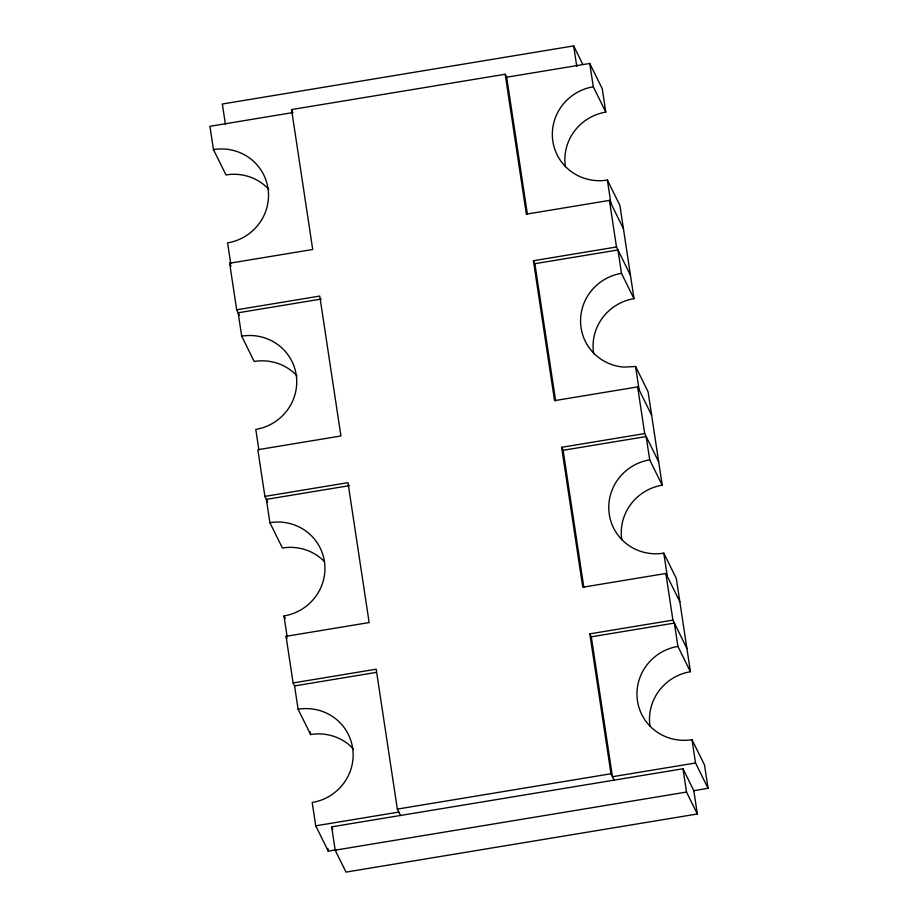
<?xml version="1.0" encoding="UTF-8"?>
<svg xmlns="http://www.w3.org/2000/svg" width="918" height="918" viewBox="0 0 918 918"><rect width="100%" height="100%" fill="white"/><g stroke="black" fill="none" stroke-linecap="round" stroke-linejoin="round"><path stroke-width="1.38" d="M582.689 64.168L573.658 45.9L222.34 104.009L225.449 124.584M239.403 315.322L236.683 309.814L229.638 263.225L312.717 249.489L291.557 109.575L505.198 74.243L506.667 77.215L527.402 214.284M293.026 112.547L209.947 126.294L213.469 149.611L225.989 174.936A48.218 47.059 -26.3 0 1 268.836 189.383M506.667 77.215L589.758 63.468L602.265 88.782L605.8 112.111A48.218 47.059 -26.3 0 0 565.373 166.594M623.425 228.697L609.437 200.399L526.358 214.146L505.198 74.243M236.683 309.814L319.762 296.066L340.922 435.97L257.832 449.717L264.9 496.397L267.62 501.905M651.631 415.188L637.643 386.891L554.564 400.638L533.404 260.735L616.483 246.988L630.471 275.274M321.231 299.038L238.152 312.786L241.686 336.149L254.194 361.474A48.218 47.059 -26.3 0 1 297.053 375.932M533.404 260.735L534.873 263.695L617.952 249.96L621.509 273.426L634.017 298.74L633.202 298.786A48.218 47.059 -26.3 0 0 593.705 353.923M264.9 496.397L347.979 482.661L369.139 622.565L286.049 636.312L293.106 682.946L294.575 685.918L298.098 709.235L310.617 734.549A48.218 47.059 -26.3 0 1 353.464 749.008M679.848 601.772L665.86 573.486L582.781 587.222L561.621 447.318L644.7 433.571L658.688 461.869M349.448 485.633L266.369 499.369L269.892 522.686L282.411 548.012A48.218 47.059 -26.3 0 1 324.306 561.472M561.621 447.318L563.09 450.29L646.169 436.543L649.703 459.861L662.211 485.186A48.218 47.059 -26.3 0 0 621.784 539.669M293.106 682.946L376.185 669.199L397.345 809.102L400.489 815.471M614.131 780.128L610.986 773.759L589.826 633.856L672.917 620.12L686.894 648.406M294.575 685.918L376.254 672.401M589.826 633.856L591.295 636.828L674.386 623.081L677.909 646.398L690.428 671.724A48.218 47.059 -26.3 0 0 650.001 726.218M397.345 809.102L610.986 773.759M298.098 709.235A48.218 47.059 -26.3 0 1 352.627 748.009A48.218 47.059 -26.3 0 1 312.2 802.504L315.735 825.821L398.814 812.074M693.813 790.673L697.336 813.991L346.017 872.1L335.173 850.171L331.65 826.854L682.981 768.745L693.813 790.673L708.053 788.31L695.534 762.996L612.455 776.731L591.295 636.828M315.735 825.821L328.242 851.135L336.011 849.85M335.173 850.171L686.503 792.062L697.336 813.991M621.509 273.426L620.683 273.461A48.218 47.059 -26.3 0 0 580.578 322.459A48.218 47.059 -26.3 0 0 623.873 367.108L635.577 366.5L648.097 391.814L662.211 485.186M589.758 63.468L593.28 86.785L605.8 112.111M593.28 86.785A48.218 47.059 -26.3 0 0 552.854 141.269A48.218 47.059 -26.3 0 0 607.383 180.054L619.902 205.38L634.017 298.74M649.703 459.861A48.218 47.059 -26.3 0 0 609.277 514.355A48.218 47.059 -26.3 0 0 663.806 553.129L676.314 578.455L690.428 671.724M677.909 646.398A48.218 47.059 -26.3 0 0 637.482 700.893A48.218 47.059 -26.3 0 0 692.011 739.678L704.531 764.992L708.053 788.31M291.557 109.575L292.544 111.56M229.638 263.225L231.107 266.197M269.892 522.686A48.218 47.059 -26.3 0 1 324.421 561.472A48.218 47.059 -26.3 0 1 283.995 615.955L285.246 618.491M286.049 636.312L287.036 638.285M331.65 826.854L332.855 829.298M607.383 180.054L610.906 203.371M635.577 366.5L639.112 389.863M663.806 553.129L667.329 576.447M692.011 739.678L695.534 762.996M609.437 200.399L616.483 246.988M637.643 386.891L644.7 433.571M665.86 573.486L672.917 620.12M573.658 45.9L576.779 66.475M682.981 768.745L686.503 792.062M534.873 263.695L555.608 400.776M563.09 450.29L583.825 587.371M310.204 731.807L310.617 734.549M327.829 848.393L328.242 851.135M230.693 263.455L227.572 242.88A48.218 47.059 -26.3 0 0 267.999 188.397A48.218 47.059 -26.3 0 0 213.469 149.611M258.887 449.946L255.789 429.417A48.218 47.059 -26.3 0 0 296.216 374.934A48.218 47.059 -26.3 0 0 241.686 336.149M283.995 615.955L287.104 636.53"/></g></svg>
